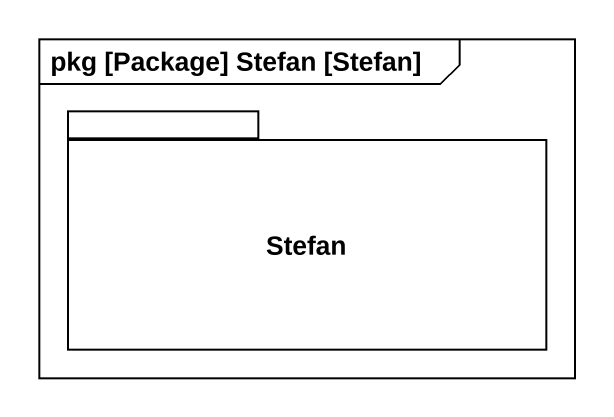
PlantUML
@startuml
mainframe pkg [Package] Stefan [Stefan]
package Stefan {
}
@enduml
